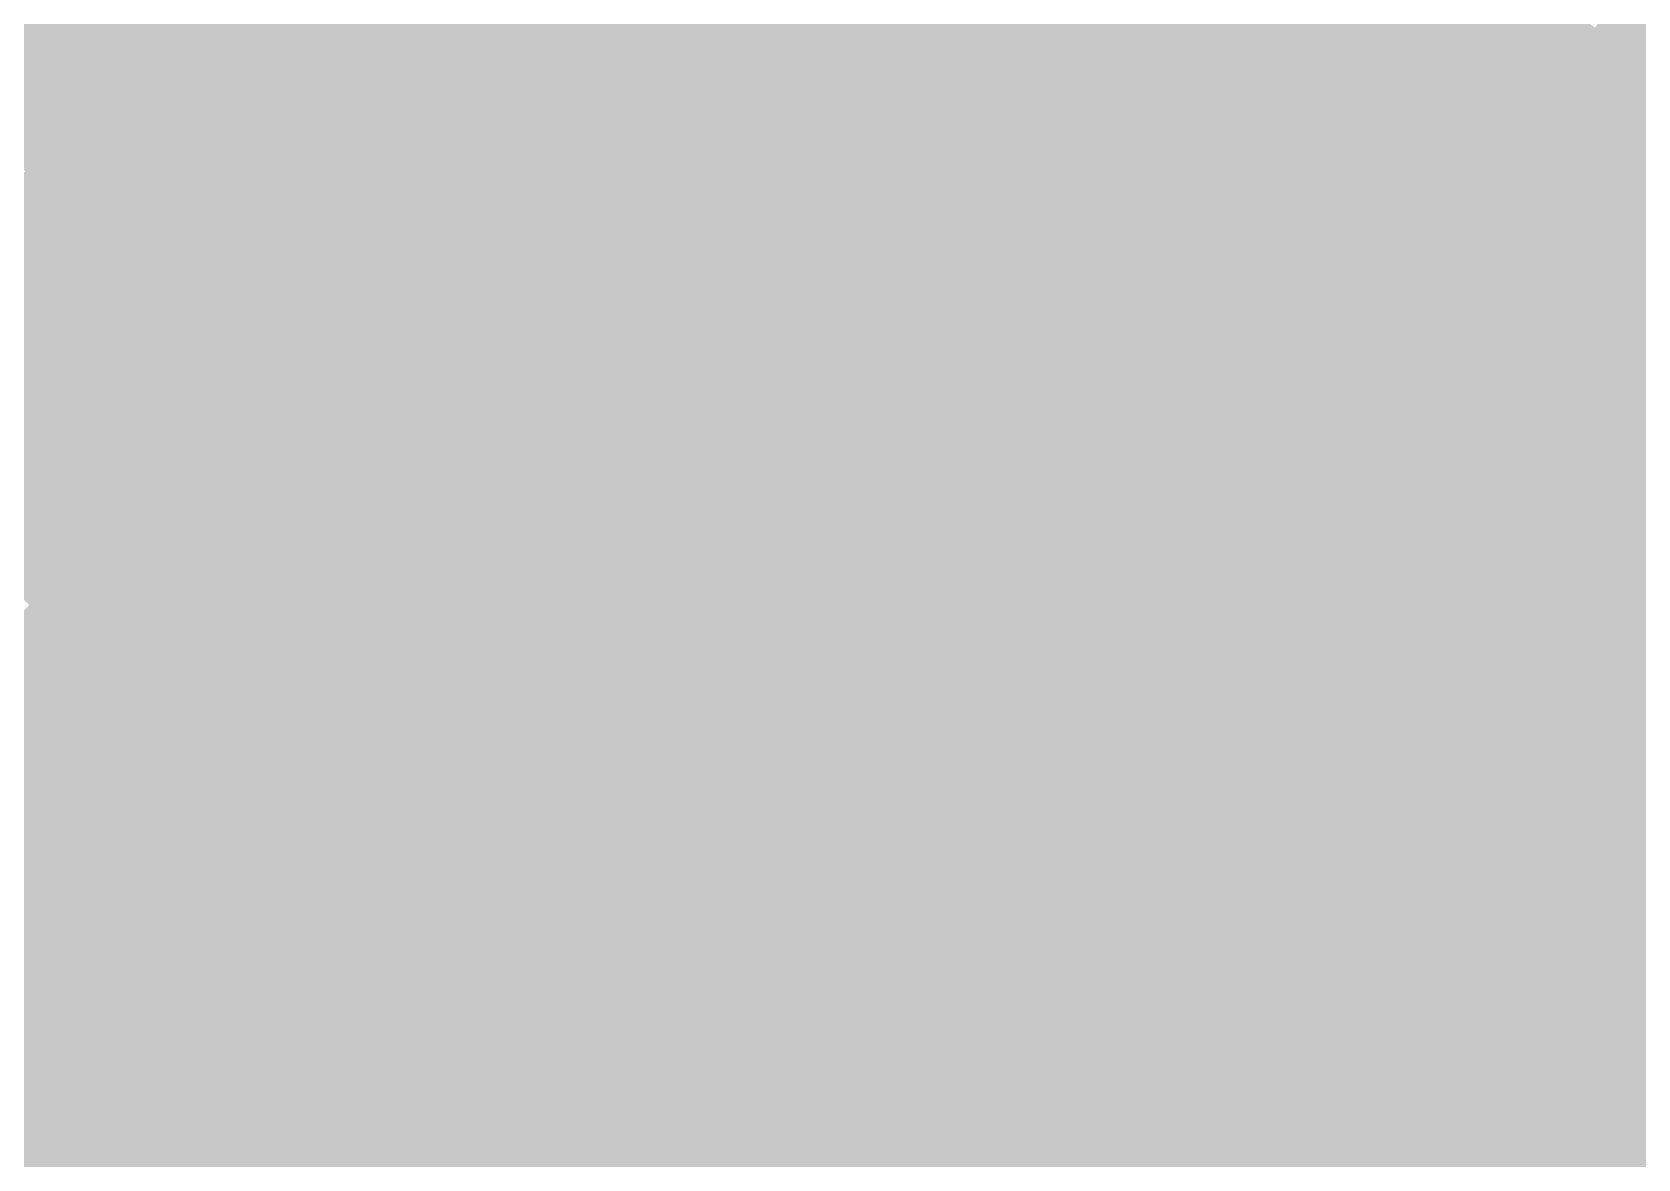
# Model space of a CAD drawing. Header units: inches. Extents: x -266 to 784, y -170 to 213.
# Drawn here: x -58.57 to -37.44, y -68.85 to -54.02 of the extents above; entities that cross this region are included whole.
import ezdxf

# ---------------------------------------------------------------- set-up
doc = ezdxf.new("R2010")
doc.units = ezdxf.units.IN
doc.header["$MEASUREMENT"] = 0

msp = doc.modelspace()

# ---------------------------------------------------------------- linework, layer by layer
at = {"color": 164, "true_color": 0x0027b3}
msp.add_solid([(-48.352245, -53.348481), (-49.023804, -54.089432), (-49.646919, -52.14579), (-50.33646, -52.870037)], dxfattribs=at)
at = {"color": 162, "true_color": 0x003acd}
msp.add_solid([(-56.491272, -53.784162), (-57.21552, -54.473703), (-57.794188, -52.381598), (-58.535139, -53.053157)], dxfattribs=at)
at = {"color": 162, "true_color": 0x0033c4}
msp.add_solid([(-53.740115, -53.740115), (-54.447222, -54.447222), (-55.042778, -52.405081), (-55.767025, -53.094622)], dxfattribs=at)
at = {"color": 162, "true_color": 0x002dbc}
msp.add_solid([(-51.026, -53.594284), (-51.715541, -54.318531), (-52.325902, -52.325902), (-53.033009, -53.033009)], dxfattribs=at)
at = {"color": 164, "true_color": 0x001ca6}
msp.add_solid([(-43.773137, -53.337721), (-44.40753, -54.110732), (-45.068926, -52.24741), (-45.722099, -53.004619)], dxfattribs=at)
at = {"color": 164, "true_color": 0x0021af}
msp.add_solid([(-46.375272, -53.761828), (-47.028445, -54.519037), (-47.680686, -52.60753), (-48.352245, -53.348481)], dxfattribs=at)
at = {"color": 164, "true_color": 0x0017a2}
msp.add_solid([(-41.835748, -53.607557), (-42.45098, -54.395904), (-43.138743, -52.564711), (-43.773137, -53.337721)], dxfattribs=at)
at = {"color": 164, "true_color": 0x00139e}
msp.add_solid([(-39.911853, -53.814905), (-40.507553, -54.618112), (-41.220517, -52.819211), (-41.835748, -53.607557)], dxfattribs=at)
at = {"color": 162, "true_color": 0x002ec0}
msp.add_solid([(-51.715541, -54.318531), (-52.405081, -55.042778), (-53.033009, -53.033009), (-53.740115, -53.740115)], dxfattribs=at)
at = {"color": 162, "true_color": 0x0027b7}
msp.add_solid([(-49.023804, -54.089432), (-49.695363, -54.830383), (-50.33646, -52.870037), (-51.026, -53.594284)], dxfattribs=at)
at = {"color": 164, "true_color": 0x001dab}
msp.add_solid([(-44.40753, -54.110732), (-45.041923, -54.883742), (-45.722099, -53.004619), (-46.375272, -53.761828)], dxfattribs=at)
at = {"color": 174, "true_color": 0x000f9a}
msp.add_solid([(-38.003341, -53.960598), (-38.579149, -54.778182), (-39.316154, -53.011697), (-39.911853, -53.814905)], dxfattribs=at)
at = {"color": 162, "true_color": 0x003cd1}
msp.add_solid([(-57.21552, -54.473703), (-57.939767, -55.163244), (-58.535139, -53.053157), (-59.27609, -53.724716)], dxfattribs=at)
at = {"color": 162, "true_color": 0x0034c9}
msp.add_solid([(-54.447222, -54.447222), (-55.154329, -55.154329), (-55.767025, -53.094622), (-56.491272, -53.784162)], dxfattribs=at)
at = {"color": 174, "true_color": 0x000b95}
msp.add_solid([(-36.112065, -54.045525), (-36.667635, -54.876994), (-37.427532, -53.143013), (-38.003341, -53.960598)], dxfattribs=at)
at = {"color": 164, "true_color": 0x0022b3}
msp.add_solid([(-47.028445, -54.519037), (-47.681618, -55.276246), (-48.352245, -53.348481), (-49.023804, -54.089432)], dxfattribs=at)
at = {"color": 164, "true_color": 0x0018a6}
msp.add_solid([(-42.45098, -54.395904), (-43.066211, -55.18425), (-43.773137, -53.337721), (-44.40753, -54.110732)], dxfattribs=at)
at = {"color": 162, "true_color": 0x0028bc}
msp.add_solid([(-49.695363, -54.830383), (-50.366922, -55.571334), (-51.026, -53.594284), (-51.715541, -54.318531)], dxfattribs=at)
at = {"color": 164, "true_color": 0x0014a2}
msp.add_solid([(-40.507553, -54.618112), (-41.103252, -55.42132), (-41.835748, -53.607557), (-42.45098, -54.395904)], dxfattribs=at)
at = {"color": 162, "true_color": 0x003dd5}
msp.add_solid([(-57.939767, -55.163244), (-58.664014, -55.852784), (-59.27609, -53.724716), (-60.017041, -54.396275)], dxfattribs=at)
at = {"color": 162, "true_color": 0x0036cd}
msp.add_solid([(-55.154329, -55.154329), (-55.861436, -55.861436), (-56.491272, -53.784162), (-57.21552, -54.473703)], dxfattribs=at)
at = {"color": 162, "true_color": 0x002fc4}
msp.add_solid([(-52.405081, -55.042778), (-53.094622, -55.767025), (-53.740115, -53.740115), (-54.447222, -54.447222)], dxfattribs=at)
at = {"color": 164, "true_color": 0x001daf}
msp.add_solid([(-45.041923, -54.883742), (-45.676316, -55.656753), (-46.375272, -53.761828), (-47.028445, -54.519037)], dxfattribs=at)
at = {"color": 174, "true_color": 0x000f9e}
msp.add_solid([(-38.579149, -54.778182), (-39.154957, -55.595767), (-39.911853, -53.814905), (-40.507553, -54.618112)], dxfattribs=at)
at = {"color": 162, "true_color": 0x0023b7}
msp.add_solid([(-47.681618, -55.276246), (-48.33479, -56.033455), (-49.023804, -54.089432), (-49.695363, -54.830383)], dxfattribs=at)
at = {"color": 174, "true_color": 0x000b9a}
msp.add_solid([(-36.667635, -54.876994), (-37.223206, -55.708464), (-38.003341, -53.960598), (-38.579149, -54.778182)], dxfattribs=at)
at = {"color": 164, "true_color": 0x0019ab}
msp.add_solid([(-43.066211, -55.18425), (-43.681443, -55.972596), (-44.40753, -54.110732), (-45.041923, -54.883742)], dxfattribs=at)
at = {"color": 162, "true_color": 0x0037d1}
msp.add_solid([(-55.861436, -55.861436), (-56.568543, -56.568542), (-57.21552, -54.473703), (-57.939767, -55.163244)], dxfattribs=at)
at = {"color": 162, "true_color": 0x0030c9}
msp.add_solid([(-53.094622, -55.767025), (-53.784162, -56.491272), (-54.447222, -54.447222), (-55.154329, -55.154329)], dxfattribs=at)
at = {"color": 162, "true_color": 0x0029c0}
msp.add_solid([(-50.366922, -55.571334), (-51.038481, -56.312286), (-51.715541, -54.318531), (-52.405081, -55.042778)], dxfattribs=at)
at = {"color": 164, "true_color": 0x001eb3}
msp.add_solid([(-45.676316, -55.656753), (-46.31071, -56.429763), (-47.028445, -54.519037), (-47.681618, -55.276246)], dxfattribs=at)
at = {"color": 164, "true_color": 0x0014a6}
msp.add_solid([(-41.103252, -55.42132), (-41.698951, -56.224527), (-42.45098, -54.395904), (-43.066211, -55.18425)], dxfattribs=at)
at = {"color": 174, "true_color": 0x0010a2}
msp.add_solid([(-39.154957, -55.595767), (-39.730765, -56.413352), (-40.507553, -54.618112), (-41.103252, -55.42132)], dxfattribs=at)
at = {"color": 162, "true_color": 0x0024bc}
msp.add_solid([(-48.33479, -56.033455), (-48.987963, -56.790663), (-49.695363, -54.830383), (-50.366922, -55.571334)], dxfattribs=at)
at = {"color": 164, "true_color": 0x0019af}
msp.add_solid([(-43.681443, -55.972596), (-44.296675, -56.760943), (-45.041923, -54.883742), (-45.676316, -55.656753)], dxfattribs=at)
at = {"color": 174, "true_color": 0x000c9e}
msp.add_solid([(-37.223206, -55.708464), (-37.778776, -56.539934), (-38.579149, -54.778182), (-39.154957, -55.595767)], dxfattribs=at)
at = {"color": 162, "true_color": 0x0031cd}
msp.add_solid([(-53.784162, -56.491272), (-54.473703, -57.21552), (-55.154329, -55.154329), (-55.861436, -55.861436)], dxfattribs=at)
at = {"color": 162, "true_color": 0x002ac4}
msp.add_solid([(-51.038481, -56.312286), (-51.71004, -57.053237), (-52.405081, -55.042778), (-53.094622, -55.767025)], dxfattribs=at)
at = {"color": 162, "true_color": 0x0038d5}
msp.add_solid([(-56.568543, -56.568542), (-57.275649, -57.275649), (-57.939767, -55.163244), (-58.664014, -55.852784)], dxfattribs=at)
at = {"color": 162, "true_color": 0x001fb7}
msp.add_solid([(-46.31071, -56.429763), (-46.945103, -57.202774), (-47.681618, -55.276246), (-48.33479, -56.033455)], dxfattribs=at)
at = {"color": 164, "true_color": 0x0015ab}
msp.add_solid([(-41.698951, -56.224527), (-42.294651, -57.027735), (-43.066211, -55.18425), (-43.681443, -55.972596)], dxfattribs=at)
at = {"color": 162, "true_color": 0x0025c0}
msp.add_solid([(-48.987963, -56.790663), (-49.641136, -57.547872), (-50.366922, -55.571334), (-51.038481, -56.312286)], dxfattribs=at)
at = {"color": 174, "true_color": 0x0010a6}
msp.add_solid([(-39.730765, -56.413352), (-40.306573, -57.230937), (-41.103252, -55.42132), (-41.698951, -56.224527)], dxfattribs=at)
at = {"color": 162, "true_color": 0x002bc9}
msp.add_solid([(-51.71004, -57.053237), (-52.381598, -57.794188), (-53.094622, -55.767025), (-53.784162, -56.491272)], dxfattribs=at)
at = {"color": 164, "true_color": 0x001ab3}
msp.add_solid([(-44.296675, -56.760943), (-44.911906, -57.549289), (-45.676316, -55.656753), (-46.31071, -56.429763)], dxfattribs=at)
at = {"color": 174, "true_color": 0x000ca2}
msp.add_solid([(-37.778776, -56.539934), (-38.334346, -57.371403), (-39.154957, -55.595767), (-39.730765, -56.413352)], dxfattribs=at)
at = {"color": 174, "true_color": 0x00089e}
msp.add_solid([(-35.844841, -56.605189), (-36.379838, -57.450042), (-37.223206, -55.708464), (-37.778776, -56.539934)], dxfattribs=at)
at = {"color": 162, "true_color": 0x0039da}
msp.add_solid([(-57.275649, -57.275649), (-57.982756, -57.982756), (-58.664014, -55.852784), (-59.388261, -56.542325)], dxfattribs=at)
at = {"color": 162, "true_color": 0x0032d1}
msp.add_solid([(-54.473703, -57.21552), (-55.163244, -57.939767), (-55.861436, -55.861436), (-56.568543, -56.568542)], dxfattribs=at)
at = {"color": 164, "true_color": 0x0015af}
msp.add_solid([(-42.294651, -57.027735), (-42.89035, -57.830942), (-43.681443, -55.972596), (-44.296675, -56.760943)], dxfattribs=at)
at = {"color": 162, "true_color": 0x0020bc}
msp.add_solid([(-46.945103, -57.202774), (-47.579496, -57.975784), (-48.33479, -56.033455), (-48.987963, -56.790663)], dxfattribs=at)
at = {"color": 162, "true_color": 0x0026c4}
msp.add_solid([(-49.641136, -57.547872), (-50.294309, -58.305081), (-51.038481, -56.312286), (-51.71004, -57.053237)], dxfattribs=at)
at = {"color": 174, "true_color": 0x0011ab}
msp.add_solid([(-40.306573, -57.230937), (-40.882382, -58.048522), (-41.698951, -56.224527), (-42.294651, -57.027735)], dxfattribs=at)
at = {"color": 174, "true_color": 0x000ca6}
msp.add_solid([(-38.334346, -57.371403), (-38.889916, -58.202873), (-39.730765, -56.413352), (-40.306573, -57.230937)], dxfattribs=at)
at = {"color": 162, "true_color": 0x003ade}
msp.add_solid([(-57.982756, -57.982756), (-58.689863, -58.689863), (-59.388261, -56.542325), (-60.112508, -57.231865)], dxfattribs=at)
at = {"color": 162, "true_color": 0x0033d5}
msp.add_solid([(-55.163244, -57.939767), (-55.852784, -58.664014), (-56.568543, -56.568542), (-57.275649, -57.275649)], dxfattribs=at)
at = {"color": 162, "true_color": 0x002ccd}
msp.add_solid([(-52.381598, -57.794188), (-53.053157, -58.535139), (-53.784162, -56.491272), (-54.473703, -57.21552)], dxfattribs=at)
at = {"color": 162, "true_color": 0x001bb7}
msp.add_solid([(-44.911906, -57.549289), (-45.527138, -58.337636), (-46.31071, -56.429763), (-46.945103, -57.202774)], dxfattribs=at)
at = {"color": 174, "true_color": 0x0008a2}
msp.add_solid([(-36.379838, -57.450042), (-36.914836, -58.294896), (-37.778776, -56.539934), (-38.334346, -57.371403)], dxfattribs=at)
at = {"color": 162, "true_color": 0x0020c0}
msp.add_solid([(-47.579496, -57.975784), (-48.21389, -58.748794), (-48.987963, -56.790663), (-49.641136, -57.547872)], dxfattribs=at)
at = {"color": 164, "true_color": 0x0016b3}
msp.add_solid([(-42.89035, -57.830942), (-43.486049, -58.63415), (-44.296675, -56.760943), (-44.911906, -57.549289)], dxfattribs=at)
at = {"color": 162, "true_color": 0x0026c9}
msp.add_solid([(-50.294309, -58.305081), (-50.947482, -59.06229), (-51.71004, -57.053237), (-52.381598, -57.794188)], dxfattribs=at)
at = {"color": 174, "true_color": 0x0011af}
msp.add_solid([(-40.882382, -58.048522), (-41.45819, -58.866107), (-42.294651, -57.027735), (-42.89035, -57.830942)], dxfattribs=at)
at = {"color": 162, "true_color": 0x002dd1}
msp.add_solid([(-53.053157, -58.535139), (-53.724716, -59.27609), (-54.473703, -57.21552), (-55.163244, -57.939767)], dxfattribs=at)
at = {"color": 162, "true_color": 0x001bbc}
msp.add_solid([(-45.527138, -58.337636), (-46.142369, -59.125982), (-46.945103, -57.202774), (-47.579496, -57.975784)], dxfattribs=at)
at = {"color": 174, "true_color": 0x000dab}
msp.add_solid([(-38.889916, -58.202873), (-39.445487, -59.034342), (-40.306573, -57.230937), (-40.882382, -58.048522)], dxfattribs=at)
at = {"color": 162, "true_color": 0x0034da}
msp.add_solid([(-55.852784, -58.664014), (-56.542325, -59.388261), (-57.275649, -57.275649), (-57.982756, -57.982756)], dxfattribs=at)
at = {"color": 174, "true_color": 0x0008a6}
msp.add_solid([(-36.914836, -58.294896), (-37.449833, -59.13975), (-38.334346, -57.371403), (-38.889916, -58.202873)], dxfattribs=at)
at = {"color": 162, "true_color": 0x0021c4}
msp.add_solid([(-48.21389, -58.748794), (-48.848283, -59.521805), (-49.641136, -57.547872), (-50.294309, -58.305081)], dxfattribs=at)
at = {"color": 172, "true_color": 0x0016b7}
msp.add_solid([(-43.486049, -58.63415), (-44.081749, -59.437357), (-44.911906, -57.549289), (-45.527138, -58.337636)], dxfattribs=at)
at = {"color": 162, "true_color": 0x0027cd}
msp.add_solid([(-50.947482, -59.06229), (-51.600655, -59.819499), (-52.381598, -57.794188), (-53.053157, -58.535139)], dxfattribs=at)
at = {"color": 172, "true_color": 0x0011b3}
msp.add_solid([(-41.45819, -58.866107), (-42.033998, -59.683691), (-42.89035, -57.830942), (-43.486049, -58.63415)], dxfattribs=at)
at = {"color": 162, "true_color": 0x0035de}
msp.add_solid([(-56.542325, -59.388261), (-57.231865, -60.112508), (-57.982756, -57.982756), (-58.689863, -58.689863)], dxfattribs=at)
at = {"color": 162, "true_color": 0x002ed5}
msp.add_solid([(-53.724716, -59.27609), (-54.396275, -60.017041), (-55.163244, -57.939767), (-55.852784, -58.664014)], dxfattribs=at)
at = {"color": 162, "true_color": 0x001cc0}
msp.add_solid([(-46.142369, -59.125982), (-46.757601, -59.914328), (-47.579496, -57.975784), (-48.21389, -58.748794)], dxfattribs=at)
at = {"color": 174, "true_color": 0x000daf}
msp.add_solid([(-39.445487, -59.034342), (-40.001057, -59.865812), (-40.882382, -58.048522), (-41.45819, -58.866107)], dxfattribs=at)
at = {"color": 162, "true_color": 0x0022c9}
msp.add_solid([(-48.848283, -59.521805), (-49.482676, -60.294815), (-50.294309, -58.305081), (-50.947482, -59.06229)], dxfattribs=at)
at = {"color": 174, "true_color": 0x0009ab}
msp.add_solid([(-37.449833, -59.13975), (-37.984831, -59.984603), (-38.889916, -58.202873), (-39.445487, -59.034342)], dxfattribs=at)
at = {"color": 174, "true_color": 0x0005a6}
msp.add_solid([(-35.473089, -59.183274), (-35.987192, -60.041003), (-36.914836, -58.294896), (-37.449833, -59.13975)], dxfattribs=at)
at = {"color": 162, "true_color": 0x0028d1}
msp.add_solid([(-51.600655, -59.819499), (-52.253827, -60.576708), (-53.053157, -58.535139), (-53.724716, -59.27609)], dxfattribs=at)
at = {"color": 172, "true_color": 0x0017bc}
msp.add_solid([(-44.081749, -59.437357), (-44.677448, -60.240565), (-45.527138, -58.337636), (-46.142369, -59.125982)], dxfattribs=at)
at = {"color": 162, "true_color": 0x0036e2}
msp.add_solid([(-57.231865, -60.112508), (-57.921406, -60.836755), (-58.689863, -58.689863), (-59.39697, -59.39697)], dxfattribs=at)
at = {"color": 162, "true_color": 0x002fda}
msp.add_solid([(-54.396275, -60.017041), (-55.067834, -60.757992), (-55.852784, -58.664014), (-56.542325, -59.388261)], dxfattribs=at)
at = {"color": 162, "true_color": 0x001cc4}
msp.add_solid([(-46.757601, -59.914328), (-47.372832, -60.702675), (-48.21389, -58.748794), (-48.848283, -59.521805)], dxfattribs=at)
at = {"color": 172, "true_color": 0x0012b7}
msp.add_solid([(-42.033998, -59.683691), (-42.609806, -60.501276), (-43.486049, -58.63415), (-44.081749, -59.437357)], dxfattribs=at)
at = {"color": 172, "true_color": 0x000db3}
msp.add_solid([(-40.001057, -59.865812), (-40.556627, -60.697282), (-41.45819, -58.866107), (-42.033998, -59.683691)], dxfattribs=at)
at = {"color": 162, "true_color": 0x0022cd}
msp.add_solid([(-49.482676, -60.294815), (-50.117069, -61.067826), (-50.947482, -59.06229), (-51.600655, -59.819499)], dxfattribs=at)
at = {"color": 172, "true_color": 0x0017c0}
msp.add_solid([(-44.677448, -60.240565), (-45.273147, -61.043772), (-46.142369, -59.125982), (-46.757601, -59.914328)], dxfattribs=at)
at = {"color": 174, "true_color": 0x0009af}
msp.add_solid([(-37.984831, -59.984603), (-38.519829, -60.829457), (-39.445487, -59.034342), (-40.001057, -59.865812)], dxfattribs=at)
at = {"color": 174, "true_color": 0x0005ab}
msp.add_solid([(-35.987192, -60.041003), (-36.501295, -60.898731), (-37.449833, -59.13975), (-37.984831, -59.984603)], dxfattribs=at)
at = {"color": 162, "true_color": 0x0029d5}
msp.add_solid([(-52.253827, -60.576708), (-52.907, -61.333917), (-53.724716, -59.27609), (-54.396275, -60.017041)], dxfattribs=at)
at = {"color": 160, "true_color": 0x0037e6}
msp.add_solid([(-57.921406, -60.836755), (-58.610946, -61.561002), (-59.39697, -59.39697), (-60.104076, -60.104076)], dxfattribs=at)
at = {"color": 162, "true_color": 0x0030de}
msp.add_solid([(-55.067834, -60.757992), (-55.739393, -61.498943), (-56.542325, -59.388261), (-57.231865, -60.112508)], dxfattribs=at)
at = {"color": 162, "true_color": 0x001dc9}
msp.add_solid([(-47.372832, -60.702675), (-47.988064, -61.491021), (-48.848283, -59.521805), (-49.482676, -60.294815)], dxfattribs=at)
at = {"color": 172, "true_color": 0x0012bc}
msp.add_solid([(-42.609806, -60.501276), (-43.185614, -61.318861), (-44.081749, -59.437357), (-44.677448, -60.240565)], dxfattribs=at)
at = {"color": 172, "true_color": 0x000eb7}
msp.add_solid([(-40.556627, -60.697282), (-41.112197, -61.528751), (-42.033998, -59.683691), (-42.609806, -60.501276)], dxfattribs=at)
at = {"color": 162, "true_color": 0x002ada}
msp.add_solid([(-52.907, -61.333917), (-53.560173, -62.091125), (-54.396275, -60.017041), (-55.067834, -60.757992)], dxfattribs=at)
at = {"color": 162, "true_color": 0x0023d1}
msp.add_solid([(-50.117069, -61.067826), (-50.751463, -61.840836), (-51.600655, -59.819499), (-52.253827, -60.576708)], dxfattribs=at)
at = {"color": 172, "true_color": 0x0018c4}
msp.add_solid([(-45.273147, -61.043772), (-45.868846, -61.84698), (-46.757601, -59.914328), (-47.372832, -60.702675)], dxfattribs=at)
at = {"color": 172, "true_color": 0x0009b3}
msp.add_solid([(-38.519829, -60.829457), (-39.054826, -61.67431), (-40.001057, -59.865812), (-40.556627, -60.697282)], dxfattribs=at)
at = {"color": 174, "true_color": 0x0005af}
msp.add_solid([(-36.501295, -60.898731), (-37.015398, -61.75646), (-37.984831, -59.984603), (-38.519829, -60.829457)], dxfattribs=at)
at = {"color": 162, "true_color": 0x0031e2}
msp.add_solid([(-55.739393, -61.498943), (-56.410952, -62.239895), (-57.231865, -60.112508), (-57.921406, -60.836755)], dxfattribs=at)
at = {"color": 162, "true_color": 0x001ecd}
msp.add_solid([(-47.988064, -61.491021), (-48.603296, -62.279368), (-49.482676, -60.294815), (-50.117069, -61.067826)], dxfattribs=at)
at = {"color": 172, "true_color": 0x0013c0}
msp.add_solid([(-43.185614, -61.318861), (-43.761423, -62.136446), (-44.677448, -60.240565), (-45.273147, -61.043772)], dxfattribs=at)
at = {"color": 162, "true_color": 0x0024d5}
msp.add_solid([(-50.751463, -61.840836), (-51.385856, -62.613847), (-52.253827, -60.576708), (-52.907, -61.333917)], dxfattribs=at)
at = {"color": 172, "true_color": 0x000ebc}
msp.add_solid([(-41.112197, -61.528751), (-41.667767, -62.360221), (-42.609806, -60.501276), (-43.185614, -61.318861)], dxfattribs=at)
at = {"color": 162, "true_color": 0x0031e6}
msp.add_solid([(-56.410952, -62.239895), (-57.082511, -62.980846), (-57.921406, -60.836755), (-58.610946, -61.561002)], dxfattribs=at)
at = {"color": 162, "true_color": 0x002ade}
msp.add_solid([(-53.560173, -62.091125), (-54.213346, -62.848334), (-55.067834, -60.757992), (-55.739393, -61.498943)], dxfattribs=at)
at = {"color": 172, "true_color": 0x0018c9}
msp.add_solid([(-45.868846, -61.84698), (-46.464546, -62.650187), (-47.372832, -60.702675), (-47.988064, -61.491021)], dxfattribs=at)
at = {"color": 172, "true_color": 0x0009b7}
msp.add_solid([(-39.054826, -61.67431), (-39.589824, -62.519164), (-40.556627, -60.697282), (-41.112197, -61.528751)], dxfattribs=at)
at = {"color": 172, "true_color": 0x0005b3}
msp.add_solid([(-37.015398, -61.75646), (-37.5295, -62.614189), (-38.519829, -60.829457), (-39.054826, -61.67431)], dxfattribs=at)
at = {"color": 162, "true_color": 0x001ed1}
msp.add_solid([(-48.603296, -62.279368), (-49.218527, -63.067714), (-50.117069, -61.067826), (-50.751463, -61.840836)], dxfattribs=at)
at = {"color": 172, "true_color": 0x0013c4}
msp.add_solid([(-43.761423, -62.136446), (-44.337231, -62.954031), (-45.273147, -61.043772), (-45.868846, -61.84698)], dxfattribs=at)
at = {"color": 162, "true_color": 0x002be2}
msp.add_solid([(-54.213346, -62.848334), (-54.866519, -63.605543), (-55.739393, -61.498943), (-56.410952, -62.239895)], dxfattribs=at)
at = {"color": 162, "true_color": 0x0025da}
msp.add_solid([(-51.385856, -62.613847), (-52.020249, -63.386857), (-52.907, -61.333917), (-53.560173, -62.091125)], dxfattribs=at)
at = {"color": 172, "true_color": 0x0019cd}
msp.add_solid([(-46.464546, -62.650187), (-47.060245, -63.453395), (-47.988064, -61.491021), (-48.603296, -62.279368)], dxfattribs=at)
at = {"color": 172, "true_color": 0x000ec0}
msp.add_solid([(-41.667767, -62.360221), (-42.223338, -63.191691), (-43.185614, -61.318861), (-43.761423, -62.136446)], dxfattribs=at)
at = {"color": 160, "true_color": 0x0032eb}
msp.add_solid([(-57.082511, -62.980846), (-57.75407, -63.721797), (-58.610946, -61.561002), (-59.300487, -62.285249)], dxfattribs=at)
at = {"color": 172, "true_color": 0x000abc}
msp.add_solid([(-39.589824, -62.519164), (-40.124821, -63.364017), (-41.112197, -61.528751), (-41.667767, -62.360221)], dxfattribs=at)
at = {"color": 172, "true_color": 0x0005b7}
msp.add_solid([(-37.5295, -62.614189), (-38.043603, -63.471917), (-39.054826, -61.67431), (-39.589824, -62.519164)], dxfattribs=at)
at = {"color": 162, "true_color": 0x001fd5}
msp.add_solid([(-49.218527, -63.067714), (-49.833759, -63.856061), (-50.751463, -61.840836), (-51.385856, -62.613847)], dxfattribs=at)
at = {"color": 172, "true_color": 0x0014c9}
msp.add_solid([(-44.337231, -62.954031), (-44.913039, -63.771615), (-45.868846, -61.84698), (-46.464546, -62.650187)], dxfattribs=at)
at = {"color": 172, "true_color": 0x0000b3}
msp.add_solid([(-35.48867, -62.646263), (-35.981568, -63.51635), (-37.015398, -61.75646), (-37.5295, -62.614189)], dxfattribs=at)
at = {"color": 162, "true_color": 0x0025de}
msp.add_solid([(-52.020249, -63.386857), (-52.654643, -64.159868), (-53.560173, -62.091125), (-54.213346, -62.848334)], dxfattribs=at)
at = {"color": 160, "true_color": 0x0033ef}
msp.add_solid([(-57.75407, -63.721797), (-58.425629, -64.462748), (-59.300487, -62.285249), (-59.990027, -63.009496)], dxfattribs=at)
at = {"color": 162, "true_color": 0x002ce6}
msp.add_solid([(-54.866519, -63.605543), (-55.519692, -64.362752), (-56.410952, -62.239895), (-57.082511, -62.980846)], dxfattribs=at)
at = {"color": 172, "true_color": 0x0019d1}
msp.add_solid([(-47.060245, -63.453395), (-47.655944, -64.256603), (-48.603296, -62.279368), (-49.218527, -63.067714)], dxfattribs=at)
at = {"color": 172, "true_color": 0x000fc4}
msp.add_solid([(-42.223338, -63.191691), (-42.778908, -64.02316), (-43.761423, -62.136446), (-44.337231, -62.954031)], dxfattribs=at)
at = {"color": 172, "true_color": 0x000ac0}
msp.add_solid([(-40.124821, -63.364017), (-40.659819, -64.208871), (-41.667767, -62.360221), (-42.223338, -63.191691)], dxfattribs=at)
at = {"color": 172, "true_color": 0x0005bc}
msp.add_solid([(-38.043603, -63.471917), (-38.557706, -64.329646), (-39.589824, -62.519164), (-40.124821, -63.364017)], dxfattribs=at)
at = {"color": 162, "true_color": 0x001fda}
msp.add_solid([(-49.833759, -63.856061), (-50.44899, -64.644407), (-51.385856, -62.613847), (-52.020249, -63.386857)], dxfattribs=at)
at = {"color": 172, "true_color": 0x0014cd}
msp.add_solid([(-44.913039, -63.771615), (-45.488847, -64.5892), (-46.464546, -62.650187), (-47.060245, -63.453395)], dxfattribs=at)
at = {"color": 172, "true_color": 0x0000b7}
msp.add_solid([(-35.981568, -63.51635), (-36.474466, -64.386437), (-37.5295, -62.614189), (-38.043603, -63.471917)], dxfattribs=at)
at = {"color": 162, "true_color": 0x0026e2}
msp.add_solid([(-52.654643, -64.159868), (-53.289036, -64.932878), (-54.213346, -62.848334), (-54.866519, -63.605543)], dxfattribs=at)
at = {"color": 172, "true_color": 0x000fc9}
msp.add_solid([(-42.778908, -64.02316), (-43.334478, -64.85463), (-44.337231, -62.954031), (-44.913039, -63.771615)], dxfattribs=at)
at = {"color": 160, "true_color": 0x0034f3}
msp.add_solid([(-58.425629, -64.462748), (-59.097188, -65.203699), (-59.990027, -63.009496), (-60.679568, -63.733743)], dxfattribs=at)
at = {"color": 160, "true_color": 0x002deb}
msp.add_solid([(-55.519692, -64.362752), (-56.172865, -65.119961), (-57.082511, -62.980846), (-57.75407, -63.721797)], dxfattribs=at)
at = {"color": 162, "true_color": 0x001ad5}
msp.add_solid([(-47.655944, -64.256603), (-48.251644, -65.05981), (-49.218527, -63.067714), (-49.833759, -63.856061)], dxfattribs=at)
at = {"color": 172, "true_color": 0x000ac4}
msp.add_solid([(-40.659819, -64.208871), (-41.194817, -65.053725), (-42.223338, -63.191691), (-42.778908, -64.02316)], dxfattribs=at)
at = {"color": 162, "true_color": 0x0020de}
msp.add_solid([(-50.44899, -64.644407), (-51.064222, -65.432753), (-52.020249, -63.386857), (-52.654643, -64.159868)], dxfattribs=at)
at = {"color": 172, "true_color": 0x0005c0}
msp.add_solid([(-38.557706, -64.329646), (-39.071809, -65.187374), (-40.124821, -63.364017), (-40.659819, -64.208871)], dxfattribs=at)
at = {"color": 162, "true_color": 0x0027e6}
msp.add_solid([(-53.289036, -64.932878), (-53.923429, -65.705889), (-54.866519, -63.605543), (-55.519692, -64.362752)], dxfattribs=at)
at = {"color": 172, "true_color": 0x0014d1}
msp.add_solid([(-45.488847, -64.5892), (-46.064655, -65.406785), (-47.060245, -63.453395), (-47.655944, -64.256603)], dxfattribs=at)
at = {"color": 172, "true_color": 0x0000bc}
msp.add_solid([(-36.474466, -64.386437), (-36.967364, -65.256524), (-38.043603, -63.471917), (-38.557706, -64.329646)], dxfattribs=at)
at = {"color": 160, "true_color": 0x002eef}
msp.add_solid([(-56.172865, -65.119961), (-56.826037, -65.87717), (-57.75407, -63.721797), (-58.425629, -64.462748)], dxfattribs=at)
at = {"color": 172, "true_color": 0x000fcd}
msp.add_solid([(-43.334478, -64.85463), (-43.890048, -65.686099), (-44.913039, -63.771615), (-45.488847, -64.5892)], dxfattribs=at)
at = {"color": 162, "true_color": 0x001ada}
msp.add_solid([(-48.251644, -65.05981), (-48.847343, -65.863018), (-49.833759, -63.856061), (-50.44899, -64.644407)], dxfattribs=at)
at = {"color": 172, "true_color": 0x000ac9}
msp.add_solid([(-41.194817, -65.053725), (-41.729814, -65.898578), (-42.778908, -64.02316), (-43.334478, -64.85463)], dxfattribs=at)
at = {"color": 162, "true_color": 0x0021e2}
msp.add_solid([(-51.064222, -65.432753), (-51.679454, -66.2211), (-52.654643, -64.159868), (-53.289036, -64.932878)], dxfattribs=at)
at = {"color": 172, "true_color": 0x0005c4}
msp.add_solid([(-39.071809, -65.187374), (-39.585911, -66.045103), (-40.659819, -64.208871), (-41.194817, -65.053725)], dxfattribs=at)
at = {"color": 160, "true_color": 0x0027eb}
msp.add_solid([(-53.923429, -65.705889), (-54.557822, -66.478899), (-55.519692, -64.362752), (-56.172865, -65.119961)], dxfattribs=at)
at = {"color": 172, "true_color": 0x0015d5}
msp.add_solid([(-46.064655, -65.406785), (-46.640464, -66.22437), (-47.655944, -64.256603), (-48.251644, -65.05981)], dxfattribs=at)
at = {"color": 172, "true_color": 0x0000c0}
msp.add_solid([(-36.967364, -65.256524), (-37.460263, -66.126611), (-38.557706, -64.329646), (-39.071809, -65.187374)], dxfattribs=at)
at = {"color": 160, "true_color": 0x002ff3}
msp.add_solid([(-56.826037, -65.87717), (-57.47921, -66.634378), (-58.425629, -64.462748), (-59.097188, -65.203699)], dxfattribs=at)
at = {"color": 162, "true_color": 0x001bde}
msp.add_solid([(-48.847343, -65.863018), (-49.443042, -66.666225), (-50.44899, -64.644407), (-51.064222, -65.432753)], dxfattribs=at)
at = {"color": 172, "true_color": 0x0010d1}
msp.add_solid([(-43.890048, -65.686099), (-44.445619, -66.517569), (-45.488847, -64.5892), (-46.064655, -65.406785)], dxfattribs=at)
at = {"color": 172, "true_color": 0x000acd}
msp.add_solid([(-41.729814, -65.898578), (-42.264812, -66.743432), (-43.334478, -64.85463), (-43.890048, -65.686099)], dxfattribs=at)
at = {"color": 162, "true_color": 0x0021e6}
msp.add_solid([(-51.679454, -66.2211), (-52.294685, -67.009446), (-53.289036, -64.932878), (-53.923429, -65.705889)], dxfattribs=at)
at = {"color": 172, "true_color": 0x0015da}
msp.add_solid([(-46.640464, -66.22437), (-47.216272, -67.041955), (-48.251644, -65.05981), (-48.847343, -65.863018)], dxfattribs=at)
at = {"color": 172, "true_color": 0x0005c9}
msp.add_solid([(-39.585911, -66.045103), (-40.100014, -66.902832), (-41.194817, -65.053725), (-41.729814, -65.898578)], dxfattribs=at)
at = {"color": 160, "true_color": 0x002ff7}
msp.add_solid([(-57.47921, -66.634378), (-58.132383, -67.391587), (-59.097188, -65.203699), (-59.768747, -65.94465)], dxfattribs=at)
at = {"color": 160, "true_color": 0x0028ef}
msp.add_solid([(-54.557822, -66.478899), (-55.192216, -67.251909), (-56.172865, -65.119961), (-56.826037, -65.87717)], dxfattribs=at)
at = {"color": 172, "true_color": 0x0000c4}
msp.add_solid([(-37.460263, -66.126611), (-37.953161, -66.996698), (-39.071809, -65.187374), (-39.585911, -66.045103)], dxfattribs=at)
at = {"color": 172, "true_color": 0x0500c0}
msp.add_solid([(-35.354755, -66.144095), (-35.826152, -67.026016), (-36.967364, -65.256524), (-37.460263, -66.126611)], dxfattribs=at)
at = {"color": 162, "true_color": 0x001be2}
msp.add_solid([(-49.443042, -66.666225), (-50.038742, -67.469433), (-51.064222, -65.432753), (-51.679454, -66.2211)], dxfattribs=at)
at = {"color": 172, "true_color": 0x0010d5}
msp.add_solid([(-44.445619, -66.517569), (-45.001189, -67.349039), (-46.064655, -65.406785), (-46.640464, -66.22437)], dxfattribs=at)
at = {"color": 160, "true_color": 0x0022eb}
msp.add_solid([(-52.294685, -67.009446), (-52.909917, -67.797793), (-53.923429, -65.705889), (-54.557822, -66.478899)], dxfattribs=at)
at = {"color": 172, "true_color": 0x000bd1}
msp.add_solid([(-42.264812, -66.743432), (-42.79981, -67.588285), (-43.890048, -65.686099), (-44.445619, -66.517569)], dxfattribs=at)
at = {"color": 160, "true_color": 0x0029f3}
msp.add_solid([(-55.192216, -67.251909), (-55.826609, -68.02492), (-56.826037, -65.87717), (-57.47921, -66.634378)], dxfattribs=at)
at = {"color": 172, "true_color": 0x0016de}
msp.add_solid([(-47.216272, -67.041955), (-47.79208, -67.859539), (-48.847343, -65.863018), (-49.443042, -66.666225)], dxfattribs=at)
at = {"color": 172, "true_color": 0x0006cd}
msp.add_solid([(-40.100014, -66.902832), (-40.614117, -67.76056), (-41.729814, -65.898578), (-42.264812, -66.743432)], dxfattribs=at)
at = {"color": 160, "true_color": 0x0030fc}
msp.add_solid([(-58.132383, -67.391587), (-58.785556, -68.148796), (-59.768747, -65.94465), (-60.440306, -66.685601)], dxfattribs=at)
at = {"color": 172, "true_color": 0x0000c9}
msp.add_solid([(-37.953161, -66.996698), (-38.446059, -67.866785), (-39.585911, -66.045103), (-40.100014, -66.902832)], dxfattribs=at)
at = {"color": 172, "true_color": 0x0500c4}
msp.add_solid([(-35.826152, -67.026016), (-36.297549, -67.907937), (-37.460263, -66.126611), (-37.953161, -66.996698)], dxfattribs=at)
at = {"color": 162, "true_color": 0x001ce6}
msp.add_solid([(-50.038742, -67.469433), (-50.634441, -68.27264), (-51.679454, -66.2211), (-52.294685, -67.009446)], dxfattribs=at)
at = {"color": 172, "true_color": 0x0010da}
msp.add_solid([(-45.001189, -67.349039), (-45.556759, -68.180508), (-46.640464, -66.22437), (-47.216272, -67.041955)], dxfattribs=at)
at = {"color": 160, "true_color": 0x0023ef}
msp.add_solid([(-52.909917, -67.797793), (-53.525148, -68.586139), (-54.557822, -66.478899), (-55.192216, -67.251909)], dxfattribs=at)
at = {"color": 172, "true_color": 0x000bd5}
msp.add_solid([(-42.79981, -67.588285), (-43.334807, -68.433139), (-44.445619, -66.517569), (-45.001189, -67.349039)], dxfattribs=at)
at = {"color": 160, "true_color": 0x002af7}
msp.add_solid([(-55.826609, -68.02492), (-56.461002, -68.79793), (-57.47921, -66.634378), (-58.132383, -67.391587)], dxfattribs=at)
at = {"color": 172, "true_color": 0x0016e2}
msp.add_solid([(-47.79208, -67.859539), (-48.367888, -68.677124), (-49.443042, -66.666225), (-50.038742, -67.469433)], dxfattribs=at)
at = {"color": 172, "true_color": 0x0006d1}
msp.add_solid([(-40.614117, -67.76056), (-41.12822, -68.618289), (-42.264812, -66.743432), (-42.79981, -67.588285)], dxfattribs=at)
at = {"color": 172, "true_color": 0x0000cd}
msp.add_solid([(-38.446059, -67.866785), (-38.938957, -68.736872), (-40.100014, -66.902832), (-40.614117, -67.76056)], dxfattribs=at)
at = {"color": 5, "true_color": 0x001ceb}
msp.add_solid([(-50.634441, -68.27264), (-51.23014, -69.075848), (-52.294685, -67.009446), (-52.909917, -67.797793)], dxfattribs=at)
at = {"color": 172, "true_color": 0x0010de}
msp.add_solid([(-45.556759, -68.180508), (-46.112329, -69.011978), (-47.216272, -67.041955), (-47.79208, -67.859539)], dxfattribs=at)
at = {"color": 172, "true_color": 0x0500c9}
msp.add_solid([(-36.297549, -67.907937), (-36.768945, -68.789859), (-37.953161, -66.996698), (-38.446059, -67.866785)], dxfattribs=at)
at = {"color": 160, "true_color": 0x002afc}
msp.add_solid([(-56.461002, -68.79793), (-57.095396, -69.570941), (-58.132383, -67.391587), (-58.785556, -68.148796)], dxfattribs=at)
at = {"color": 160, "true_color": 0x0023f3}
msp.add_solid([(-53.525148, -68.586139), (-54.14038, -69.374486), (-55.192216, -67.251909), (-55.826609, -68.02492)], dxfattribs=at)
at = {"color": 172, "true_color": 0x000bda}
msp.add_solid([(-43.334807, -68.433139), (-43.869805, -69.277992), (-45.001189, -67.349039), (-45.556759, -68.180508)], dxfattribs=at)
at = {"color": 5, "true_color": 0x0017e6}
msp.add_solid([(-48.367888, -68.677124), (-48.943696, -69.494709), (-50.038742, -67.469433), (-50.634441, -68.27264)], dxfattribs=at)
at = {"color": 172, "true_color": 0x0006d5}
msp.add_solid([(-41.12822, -68.618289), (-41.642322, -69.476017), (-42.79981, -67.588285), (-43.334807, -68.433139)], dxfattribs=at)
at = {"color": 5, "true_color": 0x001def}
msp.add_solid([(-51.23014, -69.075848), (-51.825839, -69.879055), (-52.909917, -67.797793), (-53.525148, -68.586139)], dxfattribs=at)
at = {"color": 172, "true_color": 0x0000d1}
msp.add_solid([(-38.938957, -68.736872), (-39.431855, -69.606959), (-40.614117, -67.76056), (-41.12822, -68.618289)], dxfattribs=at)
at = {"color": 160, "true_color": 0x0024f7}
msp.add_solid([(-54.14038, -69.374486), (-54.755612, -70.162832), (-55.826609, -68.02492), (-56.461002, -68.79793)], dxfattribs=at)
at = {"color": 172, "true_color": 0x0011e2}
msp.add_solid([(-46.112329, -69.011978), (-46.6679, -69.843447), (-47.79208, -67.859539), (-48.367888, -68.677124)], dxfattribs=at)
at = {"color": 172, "true_color": 0x0600cd}
msp.add_solid([(-36.768945, -68.789859), (-37.240342, -69.67178), (-38.446059, -67.866785), (-38.938957, -68.736872)], dxfattribs=at)
at = {"color": 160, "true_color": 0x002aff}
msp.add_solid([(-57.095396, -69.570941), (-57.729789, -70.343951), (-58.785556, -68.148796), (-59.438729, -68.906005)], dxfattribs=at)
at = {"color": 172, "true_color": 0x000bde}
msp.add_solid([(-43.869805, -69.277992), (-44.404802, -70.122846), (-45.556759, -68.180508), (-46.112329, -69.011978)], dxfattribs=at)
at = {"color": 5, "true_color": 0x0017eb}
msp.add_solid([(-48.943696, -69.494709), (-49.519504, -70.312294), (-50.634441, -68.27264), (-51.23014, -69.075848)], dxfattribs=at)
at = {"color": 172, "true_color": 0x0006da}
msp.add_solid([(-41.642322, -69.476017), (-42.156425, -70.333746), (-43.334807, -68.433139), (-43.869805, -69.277992)], dxfattribs=at)
at = {"color": 5, "true_color": 0x001df3}
msp.add_solid([(-51.825839, -69.879055), (-52.421539, -70.682263), (-53.525148, -68.586139), (-54.14038, -69.374486)], dxfattribs=at)
at = {"color": 5, "true_color": 0x0011e6}
msp.add_solid([(-46.6679, -69.843447), (-47.22347, -70.674917), (-48.367888, -68.677124), (-48.943696, -69.494709)], dxfattribs=at)
at = {"color": 172, "true_color": 0x0000d5}
msp.add_solid([(-39.431855, -69.606959), (-39.924754, -70.477046), (-41.12822, -68.618289), (-41.642322, -69.476017)], dxfattribs=at)
at = {"color": 160, "true_color": 0x0024fc}
msp.add_solid([(-54.755612, -70.162832), (-55.370843, -70.951178), (-56.461002, -68.79793), (-57.095396, -69.570941)], dxfattribs=at)
at = {"color": 172, "true_color": 0x0600d1}
msp.add_solid([(-37.240342, -69.67178), (-37.711739, -70.553701), (-38.938957, -68.736872), (-39.431855, -69.606959)], dxfattribs=at)

doc.saveas('drawing.dxf')
